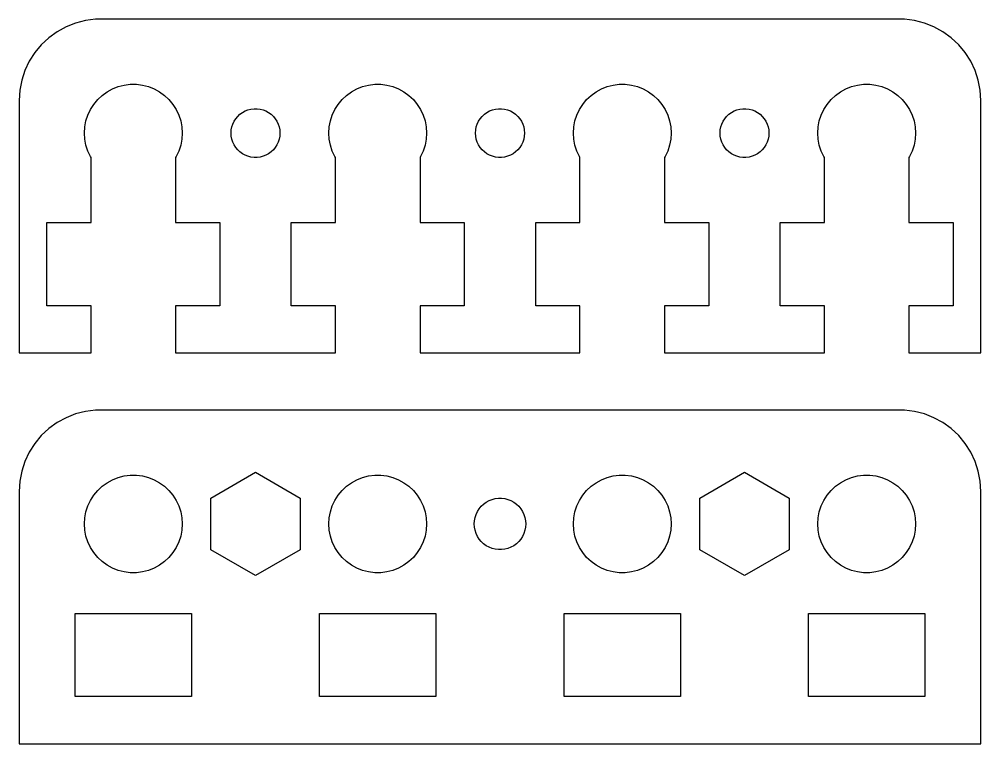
# Model space of a CAD drawing. Header units: metres. Extents: x -29.5 to 29.5, y 0 to 92.5.
# Drawn here: x -29.5 to 29.5, y 0 to 44.5 of the extents above; entities that cross this region are included whole.
import ezdxf

# ---------------------------------------------------------------- set-up
doc = ezdxf.new("R2010")
doc.units = ezdxf.units.M

msp = doc.modelspace()

# ---------------------------------------------------------------- linework, layer by layer
for p, q in [((-26.0451, 44.2553), (-26.6289, 44.0241)), ((-25.4369, 44.4114), (-26.0451, 44.2553)), ((-24.8139, 44.4901), (-25.4369, 44.4114)), ((24.8139, 44.4901), (-24.8139, 44.4901)), ((25.4369, 44.4114), (24.8139, 44.4901)), ((26.0451, 44.2553), (25.4369, 44.4114)), ((26.6289, 44.0241), (26.0451, 44.2553)), ((-27.1791, 43.7216), (-27.6871, 43.3526)), ((-26.6289, 44.0241), (-27.1791, 43.7216)), ((27.1791, 43.7216), (26.6289, 44.0241)), ((27.6871, 43.3526), (27.1791, 43.7216)), ((-27.6871, 43.3526), (-28.1448, 42.9227)), ((28.1448, 42.9227), (27.6871, 43.3526)), ((-28.1448, 42.9227), (-28.5451, 42.4389)), ((28.5451, 42.4389), (28.1448, 42.9227)), ((-28.8815, 41.9088), (-29.1489, 41.3406)), ((-28.5451, 42.4389), (-28.8815, 41.9088)), ((28.8815, 41.9088), (28.5451, 42.4389)), ((29.1489, 41.3406), (28.8815, 41.9088)), ((-29.1489, 41.3406), (-29.3429, 40.7434)), ((29.3429, 40.7434), (29.1489, 41.3406)), ((-29.3429, 40.7434), (-29.4606, 40.1267)), ((29.4606, 40.1267), (29.3429, 40.7434)), ((-29.4606, 40.1267), (-29.5, 39.5)), ((-24.1075, 40.033), (-23.7773, 40.2145)), ((-23.7773, 40.2145), (-23.427, 40.3532)), ((-23.427, 40.3532), (-23.0621, 40.4469)), ((-23.0621, 40.4469), (-22.6884, 40.4941)), ((-22.6884, 40.4941), (-22.3116, 40.4941)), ((-22.3116, 40.4941), (-21.9379, 40.4469)), ((-21.9379, 40.4469), (-21.5729, 40.3532)), ((-21.5729, 40.3532), (-21.2227, 40.2145)), ((-21.2227, 40.2145), (-20.8925, 40.033)), ((-9.10747, 40.033), (-8.77733, 40.2145)), ((-8.77733, 40.2145), (-8.42705, 40.3532)), ((-8.42705, 40.3532), (-8.06213, 40.4469)), ((-8.06213, 40.4469), (-7.68837, 40.4941)), ((-7.68837, 40.4941), (-7.31161, 40.4941)), ((-7.31161, 40.4941), (-6.93785, 40.4469)), ((-6.93785, 40.4469), (-6.57294, 40.3532)), ((-6.57294, 40.3532), (-6.22266, 40.2145)), ((-6.22266, 40.2145), (-5.89252, 40.033)), ((5.89252, 40.033), (6.22266, 40.2145)), ((6.22266, 40.2145), (6.57294, 40.3532)), ((6.57294, 40.3532), (6.93785, 40.4469)), ((6.93785, 40.4469), (7.31161, 40.4941)), ((7.31161, 40.4941), (7.68837, 40.4941)), ((7.68837, 40.4941), (8.06213, 40.4469)), ((8.06213, 40.4469), (8.42705, 40.3532)), ((8.42705, 40.3532), (8.77733, 40.2145)), ((8.77733, 40.2145), (9.10747, 40.033)), ((20.8925, 40.033), (21.2227, 40.2145)), ((21.2227, 40.2145), (21.5729, 40.3532)), ((21.5729, 40.3532), (21.9379, 40.4469)), ((21.9379, 40.4469), (22.3116, 40.4941)), ((22.3116, 40.4941), (22.6884, 40.4941)), ((22.6884, 40.4941), (23.0621, 40.4469)), ((23.0621, 40.4469), (23.427, 40.3532)), ((23.427, 40.3532), (23.7773, 40.2145)), ((23.7773, 40.2145), (24.1075, 40.033)), ((29.5, 39.5), (29.4606, 40.1267)), ((-24.927, 39.2634), (-24.6869, 39.5536)), ((-24.6869, 39.5536), (-24.4123, 39.8115)), ((-24.4123, 39.8115), (-24.1075, 40.033)), ((-20.8925, 40.033), (-20.5877, 39.8115)), ((-20.5877, 39.8115), (-20.3131, 39.5536)), ((-20.3131, 39.5536), (-20.0729, 39.2634)), ((-9.92705, 39.2634), (-9.6869, 39.5536)), ((-9.6869, 39.5536), (-9.41226, 39.8115)), ((-9.41226, 39.8115), (-9.10747, 40.033)), ((-5.89252, 40.033), (-5.58772, 39.8115)), ((-5.58772, 39.8115), (-5.31308, 39.5536)), ((-5.31308, 39.5536), (-5.07294, 39.2634)), ((5.07294, 39.2634), (5.31308, 39.5536)), ((5.31308, 39.5536), (5.58772, 39.8115)), ((5.58772, 39.8115), (5.89252, 40.033)), ((9.10747, 40.033), (9.41226, 39.8115)), ((9.41226, 39.8115), (9.6869, 39.5536)), ((9.6869, 39.5536), (9.92705, 39.2634)), ((20.0729, 39.2634), (20.3131, 39.5536)), ((20.3131, 39.5536), (20.5877, 39.8115)), ((20.5877, 39.8115), (20.8925, 40.033)), ((24.1075, 40.033), (24.4123, 39.8115)), ((24.4123, 39.8115), (24.6869, 39.5536)), ((24.6869, 39.5536), (24.927, 39.2634)), ((-29.5, 39.5), (-29.5, 24)), ((-25.2893, 38.6044), (-25.1289, 38.9453)), ((-25.1289, 38.9453), (-24.927, 39.2634)), ((-20.0729, 39.2634), (-19.8711, 38.9453)), ((-19.8711, 38.9453), (-19.7107, 38.6044)), ((-15.4635, 38.9266), (-15.2811, 38.9734)), ((-15.2811, 38.9734), (-15.0942, 38.997)), ((-15.0942, 38.997), (-14.9058, 38.997)), ((-14.9058, 38.997), (-14.7189, 38.9734)), ((-14.7189, 38.9734), (-14.5365, 38.9266)), ((-10.2893, 38.6044), (-10.1289, 38.9453)), ((-10.1289, 38.9453), (-9.92705, 39.2634)), ((-5.07294, 39.2634), (-4.87108, 38.9453)), ((-4.87108, 38.9453), (-4.71066, 38.6044)), ((-0.463516, 38.9266), (-0.281067, 38.9734)), ((-0.281067, 38.9734), (-0.094177, 38.997)), ((-0.094177, 38.997), (0.094177, 38.997)), ((0.094177, 38.997), (0.281067, 38.9734)), ((0.281067, 38.9734), (0.463516, 38.9266)), ((4.71066, 38.6044), (4.87108, 38.9453)), ((4.87108, 38.9453), (5.07294, 39.2634)), ((9.92705, 39.2634), (10.1289, 38.9453)), ((10.1289, 38.9453), (10.2893, 38.6044)), ((14.5365, 38.9266), (14.7189, 38.9734)), ((14.7189, 38.9734), (14.9058, 38.997)), ((14.9058, 38.997), (15.0942, 38.997)), ((15.0942, 38.997), (15.2811, 38.9734)), ((15.2811, 38.9734), (15.4635, 38.9266)), ((19.7107, 38.6044), (19.8711, 38.9453)), ((19.8711, 38.9453), (20.0729, 39.2634)), ((24.927, 39.2634), (25.1289, 38.9453)), ((25.1289, 38.9453), (25.2893, 38.6044)), ((29.5, 24), (29.5, 39.5)), ((-25.4057, 38.2461), (-25.2893, 38.6044)), ((-19.7107, 38.6044), (-19.5942, 38.2461)), ((-16.3145, 38.2226), (-16.2135, 38.3817)), ((-16.2135, 38.3817), (-16.0934, 38.5268)), ((-16.0934, 38.5268), (-15.9561, 38.6558)), ((-15.9561, 38.6558), (-15.8037, 38.7665)), ((-15.8037, 38.7665), (-15.6387, 38.8572)), ((-15.6387, 38.8572), (-15.4635, 38.9266)), ((-14.5365, 38.9266), (-14.3613, 38.8572)), ((-14.3613, 38.8572), (-14.1963, 38.7665)), ((-14.1963, 38.7665), (-14.0439, 38.6558)), ((-14.0439, 38.6558), (-13.9065, 38.5268)), ((-13.9065, 38.5268), (-13.7865, 38.3817)), ((-13.7865, 38.3817), (-13.6855, 38.2226)), ((-10.4057, 38.2461), (-10.2893, 38.6044)), ((-4.71066, 38.6044), (-4.59424, 38.2461)), ((-1.31445, 38.2226), (-1.21352, 38.3817)), ((-1.21352, 38.3817), (-1.09344, 38.5268)), ((-1.09344, 38.5268), (-0.956131, 38.6558)), ((-0.956131, 38.6558), (-0.803726, 38.7665)), ((-0.803726, 38.7665), (-0.638657, 38.8572)), ((-0.638657, 38.8572), (-0.463516, 38.9266)), ((0.463516, 38.9266), (0.638657, 38.8572)), ((0.638657, 38.8572), (0.803726, 38.7665)), ((0.803726, 38.7665), (0.956131, 38.6558)), ((0.956131, 38.6558), (1.09344, 38.5268)), ((1.09344, 38.5268), (1.21352, 38.3817)), ((1.21352, 38.3817), (1.31445, 38.2226)), ((4.59424, 38.2461), (4.71066, 38.6044)), ((10.2893, 38.6044), (10.4057, 38.2461)), ((13.6855, 38.2226), (13.7865, 38.3817)), ((13.7865, 38.3817), (13.9065, 38.5268)), ((13.9065, 38.5268), (14.0439, 38.6558)), ((14.0439, 38.6558), (14.1963, 38.7665)), ((14.1963, 38.7665), (14.3613, 38.8572)), ((14.3613, 38.8572), (14.5365, 38.9266)), ((15.4635, 38.9266), (15.6387, 38.8572)), ((15.6387, 38.8572), (15.8037, 38.7665)), ((15.8037, 38.7665), (15.9561, 38.6558)), ((15.9561, 38.6558), (16.0934, 38.5268)), ((16.0934, 38.5268), (16.2135, 38.3817)), ((16.2135, 38.3817), (16.3145, 38.2226)), ((19.5942, 38.2461), (19.7107, 38.6044)), ((25.2893, 38.6044), (25.4057, 38.2461)), ((-25.5, 37.5), (-25.4763, 37.876)), ((-25.4763, 37.876), (-25.4057, 38.2461)), ((-19.5942, 38.2461), (-19.5237, 37.876)), ((-19.5237, 37.876), (-19.5, 37.5)), ((-16.4882, 37.688), (-16.4529, 37.873)), ((-16.4529, 37.873), (-16.3947, 38.0522)), ((-16.3947, 38.0522), (-16.3145, 38.2226)), ((-13.6855, 38.2226), (-13.6053, 38.0522)), ((-13.6053, 38.0522), (-13.5471, 37.873)), ((-13.5471, 37.873), (-13.5118, 37.688)), ((-10.5, 37.5), (-10.4763, 37.876)), ((-10.4763, 37.876), (-10.4057, 38.2461)), ((-4.59424, 38.2461), (-4.52365, 37.876)), ((-4.52365, 37.876), (-4.5, 37.5)), ((-1.48816, 37.688), (-1.45287, 37.873)), ((-1.45287, 37.873), (-1.39465, 38.0522)), ((-1.39465, 38.0522), (-1.31445, 38.2226)), ((1.31445, 38.2226), (1.39465, 38.0522)), ((1.39465, 38.0522), (1.45287, 37.873)), ((1.45287, 37.873), (1.48816, 37.688)), ((4.5, 37.5), (4.52365, 37.876)), ((4.52365, 37.876), (4.59424, 38.2461)), ((10.4057, 38.2461), (10.4763, 37.876)), ((10.4763, 37.876), (10.5, 37.5)), ((13.5118, 37.688), (13.5471, 37.873)), ((13.5471, 37.873), (13.6053, 38.0522)), ((13.6053, 38.0522), (13.6855, 38.2226)), ((16.3145, 38.2226), (16.3947, 38.0522)), ((16.3947, 38.0522), (16.4529, 37.873)), ((16.4529, 37.873), (16.4882, 37.688)), ((19.5, 37.5), (19.5237, 37.876)), ((19.5237, 37.876), (19.5942, 38.2461)), ((25.4057, 38.2461), (25.4763, 37.876)), ((25.4763, 37.876), (25.5, 37.5)), ((-25.4763, 37.124), (-25.5, 37.5)), ((-19.5, 37.5), (-19.5237, 37.124)), ((-16.5, 37.5), (-16.4882, 37.688)), ((-16.4882, 37.312), (-16.5, 37.5)), ((-16.4529, 37.127), (-16.4882, 37.312)), ((-13.5118, 37.312), (-13.5471, 37.127)), ((-13.5118, 37.688), (-13.5, 37.5)), ((-13.5, 37.5), (-13.5118, 37.312)), ((-10.4763, 37.124), (-10.5, 37.5)), ((-4.5, 37.5), (-4.52365, 37.124)), ((-1.5, 37.5), (-1.48816, 37.688)), ((-1.48816, 37.312), (-1.5, 37.5)), ((-1.45287, 37.127), (-1.48816, 37.312)), ((1.48816, 37.312), (1.45287, 37.127)), ((1.48816, 37.688), (1.5, 37.5)), ((1.5, 37.5), (1.48816, 37.312)), ((4.52365, 37.124), (4.5, 37.5)), ((10.5, 37.5), (10.4763, 37.124)), ((13.5, 37.5), (13.5118, 37.688)), ((13.5118, 37.312), (13.5, 37.5)), ((13.5471, 37.127), (13.5118, 37.312)), ((16.4882, 37.312), (16.4529, 37.127)), ((16.4882, 37.688), (16.5, 37.5)), ((16.5, 37.5), (16.4882, 37.312)), ((19.5237, 37.124), (19.5, 37.5)), ((25.5, 37.5), (25.4763, 37.124)), ((-25.4057, 36.7539), (-25.4763, 37.124)), ((-25.2893, 36.3956), (-25.4057, 36.7539)), ((-19.5942, 36.7539), (-19.7107, 36.3956)), ((-19.5237, 37.124), (-19.5942, 36.7539)), ((-16.3947, 36.9478), (-16.4529, 37.127)), ((-16.3145, 36.7774), (-16.3947, 36.9478)), ((-16.2135, 36.6183), (-16.3145, 36.7774)), ((-16.0934, 36.4732), (-16.2135, 36.6183)), ((-13.7865, 36.6183), (-13.9065, 36.4732)), ((-13.6855, 36.7774), (-13.7865, 36.6183)), ((-13.6053, 36.9478), (-13.6855, 36.7774)), ((-13.5471, 37.127), (-13.6053, 36.9478)), ((-10.4057, 36.7539), (-10.4763, 37.124)), ((-10.2893, 36.3956), (-10.4057, 36.7539)), ((-4.59424, 36.7539), (-4.71066, 36.3956)), ((-4.52365, 37.124), (-4.59424, 36.7539)), ((-1.39465, 36.9478), (-1.45287, 37.127)), ((-1.31445, 36.7774), (-1.39465, 36.9478)), ((-1.21352, 36.6183), (-1.31445, 36.7774)), ((-1.09344, 36.4732), (-1.21352, 36.6183)), ((1.21352, 36.6183), (1.09344, 36.4732)), ((1.31445, 36.7774), (1.21352, 36.6183)), ((1.39465, 36.9478), (1.31445, 36.7774)), ((1.45287, 37.127), (1.39465, 36.9478)), ((4.59424, 36.7539), (4.52365, 37.124)), ((4.71066, 36.3956), (4.59424, 36.7539)), ((10.4057, 36.7539), (10.2893, 36.3956)), ((10.4763, 37.124), (10.4057, 36.7539)), ((13.6053, 36.9478), (13.5471, 37.127)), ((13.6855, 36.7774), (13.6053, 36.9478)), ((13.7865, 36.6183), (13.6855, 36.7774)), ((13.9065, 36.4732), (13.7865, 36.6183)), ((16.2135, 36.6183), (16.0934, 36.4732)), ((16.3145, 36.7774), (16.2135, 36.6183)), ((16.3947, 36.9478), (16.3145, 36.7774)), ((16.4529, 37.127), (16.3947, 36.9478)), ((19.5942, 36.7539), (19.5237, 37.124)), ((19.7107, 36.3956), (19.5942, 36.7539)), ((25.4057, 36.7539), (25.2893, 36.3956)), ((25.4763, 37.124), (25.4057, 36.7539)), ((-25.1289, 36.0547), (-25.2893, 36.3956)), ((-25.0942, 36), (-25.1289, 36.0547)), ((-25.0942, 32), (-25.0942, 36)), ((-19.8711, 36.0547), (-19.9058, 36)), ((-19.9058, 36), (-19.9058, 32)), ((-19.7107, 36.3956), (-19.8711, 36.0547)), ((-15.9561, 36.3442), (-16.0934, 36.4732)), ((-15.8037, 36.2335), (-15.9561, 36.3442)), ((-15.6387, 36.1427), (-15.8037, 36.2335)), ((-15.4635, 36.0734), (-15.6387, 36.1427)), ((-15.2811, 36.0266), (-15.4635, 36.0734)), ((-15.0942, 36.0029), (-15.2811, 36.0266)), ((-14.9058, 36.0029), (-15.0942, 36.0029)), ((-14.7189, 36.0266), (-14.9058, 36.0029)), ((-14.5365, 36.0734), (-14.7189, 36.0266)), ((-14.3613, 36.1427), (-14.5365, 36.0734)), ((-14.1963, 36.2335), (-14.3613, 36.1427)), ((-14.0439, 36.3442), (-14.1963, 36.2335)), ((-13.9065, 36.4732), (-14.0439, 36.3442)), ((-10.1289, 36.0547), (-10.2893, 36.3956)), ((-10.0942, 36), (-10.1289, 36.0547)), ((-10.0942, 32), (-10.0942, 36)), ((-4.87108, 36.0547), (-4.90581, 36)), ((-4.90581, 36), (-4.90581, 32)), ((-4.71066, 36.3956), (-4.87108, 36.0547)), ((-0.956131, 36.3442), (-1.09344, 36.4732)), ((-0.803726, 36.2335), (-0.956131, 36.3442)), ((-0.638657, 36.1427), (-0.803726, 36.2335)), ((-0.463516, 36.0734), (-0.638657, 36.1427)), ((-0.281067, 36.0266), (-0.463516, 36.0734)), ((-0.094177, 36.0029), (-0.281067, 36.0266)), ((0.094177, 36.0029), (-0.094177, 36.0029)), ((0.281067, 36.0266), (0.094177, 36.0029)), ((0.463516, 36.0734), (0.281067, 36.0266)), ((0.638657, 36.1427), (0.463516, 36.0734)), ((0.803726, 36.2335), (0.638657, 36.1427)), ((0.956131, 36.3442), (0.803726, 36.2335)), ((1.09344, 36.4732), (0.956131, 36.3442)), ((4.87108, 36.0547), (4.71066, 36.3956)), ((4.90581, 36), (4.87108, 36.0547)), ((4.90581, 32), (4.90581, 36)), ((10.1289, 36.0547), (10.0942, 36)), ((10.0942, 36), (10.0942, 32)), ((10.2893, 36.3956), (10.1289, 36.0547)), ((14.0439, 36.3442), (13.9065, 36.4732)), ((14.1963, 36.2335), (14.0439, 36.3442)), ((14.3613, 36.1427), (14.1963, 36.2335)), ((14.5365, 36.0734), (14.3613, 36.1427)), ((14.7189, 36.0266), (14.5365, 36.0734)), ((14.9058, 36.0029), (14.7189, 36.0266)), ((15.0942, 36.0029), (14.9058, 36.0029)), ((15.2811, 36.0266), (15.0942, 36.0029)), ((15.4635, 36.0734), (15.2811, 36.0266)), ((15.6387, 36.1427), (15.4635, 36.0734)), ((15.8037, 36.2335), (15.6387, 36.1427)), ((15.9561, 36.3442), (15.8037, 36.2335)), ((16.0934, 36.4732), (15.9561, 36.3442)), ((19.8711, 36.0547), (19.7107, 36.3956)), ((19.9058, 36), (19.8711, 36.0547)), ((19.9058, 32), (19.9058, 36)), ((25.1289, 36.0547), (25.0942, 36)), ((25.0942, 36), (25.0942, 32)), ((25.2893, 36.3956), (25.1289, 36.0547)), ((-27.804, 26.9), (-27.804, 32)), ((-27.804, 32), (-25.0942, 32)), ((-19.9058, 32), (-17.196, 32)), ((-17.196, 32), (-17.196, 26.9)), ((-12.804, 26.9), (-12.804, 32)), ((-12.804, 32), (-10.0942, 32)), ((-4.90581, 32), (-2.19603, 32)), ((-2.19603, 32), (-2.19603, 26.9)), ((2.19603, 26.9), (2.19603, 32)), ((2.19603, 32), (4.90581, 32)), ((10.0942, 32), (12.804, 32)), ((12.804, 32), (12.804, 26.9)), ((17.196, 26.9), (17.196, 32)), ((17.196, 32), (19.9058, 32)), ((25.0942, 32), (27.804, 32)), ((27.804, 32), (27.804, 26.9)), ((-25.0942, 26.9), (-27.804, 26.9)), ((-25.0942, 24), (-25.0942, 26.9)), ((-17.196, 26.9), (-19.9058, 26.9)), ((-19.9058, 26.9), (-19.9058, 24)), ((-10.0942, 26.9), (-12.804, 26.9)), ((-10.0942, 24), (-10.0942, 26.9)), ((-2.19603, 26.9), (-4.90581, 26.9)), ((-4.90581, 26.9), (-4.90581, 24)), ((4.90581, 26.9), (2.19603, 26.9)), ((4.90581, 24), (4.90581, 26.9)), ((12.804, 26.9), (10.0942, 26.9)), ((10.0942, 26.9), (10.0942, 24)), ((19.9058, 26.9), (17.196, 26.9)), ((19.9058, 24), (19.9058, 26.9)), ((27.804, 26.9), (25.0942, 26.9)), ((25.0942, 26.9), (25.0942, 24)), ((-29.5, 24), (-25.0942, 24)), ((-19.9058, 24), (-10.0942, 24)), ((-4.90581, 24), (4.90581, 24)), ((10.0942, 24), (19.9058, 24)), ((25.0942, 24), (29.5, 24)), ((-26.0451, 20.2553), (-26.6289, 20.0241)), ((-25.4369, 20.4114), (-26.0451, 20.2553)), ((-24.8139, 20.4901), (-25.4369, 20.4114)), ((24.8139, 20.4901), (-24.8139, 20.4901)), ((25.4369, 20.4114), (24.8139, 20.4901)), ((26.0451, 20.2553), (25.4369, 20.4114)), ((26.6289, 20.0241), (26.0451, 20.2553)), ((-27.1791, 19.7216), (-27.6871, 19.3526)), ((-26.6289, 20.0241), (-27.1791, 19.7216)), ((27.1791, 19.7216), (26.6289, 20.0241)), ((27.6871, 19.3526), (27.1791, 19.7216)), ((-28.1448, 18.9227), (-28.5451, 18.4389)), ((-27.6871, 19.3526), (-28.1448, 18.9227)), ((28.1448, 18.9227), (27.6871, 19.3526)), ((28.5451, 18.4389), (28.1448, 18.9227)), ((-28.5451, 18.4389), (-28.8815, 17.9088)), ((28.8815, 17.9088), (28.5451, 18.4389)), ((-28.8815, 17.9088), (-29.1489, 17.3406)), ((29.1489, 17.3406), (28.8815, 17.9088)), ((-29.1489, 17.3406), (-29.3429, 16.7434)), ((29.3429, 16.7434), (29.1489, 17.3406)), ((-29.3429, 16.7434), (-29.4606, 16.1267)), ((-17.7483, 15.0867), (-15, 16.6735)), ((-15, 16.6735), (-12.2517, 15.0867)), ((12.2517, 15.0867), (15, 16.6735)), ((15, 16.6735), (17.7483, 15.0867)), ((29.4606, 16.1267), (29.3429, 16.7434)), ((-29.4606, 16.1267), (-29.5, 15.5)), ((-24.4123, 15.8115), (-24.1075, 16.033)), ((-24.1075, 16.033), (-23.7773, 16.2145)), ((-23.7773, 16.2145), (-23.427, 16.3532)), ((-23.427, 16.3532), (-23.0621, 16.4469)), ((-23.0621, 16.4469), (-22.6884, 16.4941)), ((-22.6884, 16.4941), (-22.3116, 16.4941)), ((-22.3116, 16.4941), (-21.9379, 16.4469)), ((-21.9379, 16.4469), (-21.5729, 16.3532)), ((-21.5729, 16.3532), (-21.2227, 16.2145)), ((-21.2227, 16.2145), (-20.8925, 16.033)), ((-20.8925, 16.033), (-20.5877, 15.8115)), ((-9.41226, 15.8115), (-9.10747, 16.033)), ((-9.10747, 16.033), (-8.77733, 16.2145)), ((-8.77733, 16.2145), (-8.42705, 16.3532)), ((-8.42705, 16.3532), (-8.06213, 16.4469)), ((-8.06213, 16.4469), (-7.68837, 16.4941)), ((-7.68837, 16.4941), (-7.31161, 16.4941)), ((-7.31161, 16.4941), (-6.93785, 16.4469)), ((-6.93785, 16.4469), (-6.57294, 16.3532)), ((-6.57294, 16.3532), (-6.22266, 16.2145)), ((-6.22266, 16.2145), (-5.89252, 16.033)), ((-5.89252, 16.033), (-5.58772, 15.8115)), ((5.58772, 15.8115), (5.89252, 16.033)), ((5.89252, 16.033), (6.22266, 16.2145)), ((6.22266, 16.2145), (6.57294, 16.3532)), ((6.57294, 16.3532), (6.93785, 16.4469)), ((6.93785, 16.4469), (7.31161, 16.4941)), ((7.31161, 16.4941), (7.68837, 16.4941)), ((7.68837, 16.4941), (8.06213, 16.4469)), ((8.06213, 16.4469), (8.42705, 16.3532)), ((8.42705, 16.3532), (8.77733, 16.2145)), ((8.77733, 16.2145), (9.10747, 16.033)), ((9.10747, 16.033), (9.41226, 15.8115)), ((20.5877, 15.8115), (20.8925, 16.033)), ((20.8925, 16.033), (21.2227, 16.2145)), ((21.2227, 16.2145), (21.5729, 16.3532)), ((21.5729, 16.3532), (21.9379, 16.4469)), ((21.9379, 16.4469), (22.3116, 16.4941)), ((22.3116, 16.4941), (22.6884, 16.4941)), ((22.6884, 16.4941), (23.0621, 16.4469)), ((23.0621, 16.4469), (23.427, 16.3532)), ((23.427, 16.3532), (23.7773, 16.2145)), ((23.7773, 16.2145), (24.1075, 16.033)), ((24.1075, 16.033), (24.4123, 15.8115)), ((29.5, 15.5), (29.4606, 16.1267)), ((-29.5, 15.5), (-29.5, 0)), ((-24.927, 15.2634), (-24.6869, 15.5536)), ((-24.6869, 15.5536), (-24.4123, 15.8115)), ((-20.5877, 15.8115), (-20.3131, 15.5536)), ((-20.3131, 15.5536), (-20.0729, 15.2634)), ((-9.92705, 15.2634), (-9.6869, 15.5536)), ((-9.6869, 15.5536), (-9.41226, 15.8115)), ((-5.58772, 15.8115), (-5.31308, 15.5536)), ((-5.31308, 15.5536), (-5.07294, 15.2634)), ((5.07294, 15.2634), (5.31308, 15.5536)), ((5.31308, 15.5536), (5.58772, 15.8115)), ((9.41226, 15.8115), (9.6869, 15.5536)), ((9.6869, 15.5536), (9.92705, 15.2634)), ((20.0729, 15.2634), (20.3131, 15.5536)), ((20.3131, 15.5536), (20.5877, 15.8115)), ((24.4123, 15.8115), (24.6869, 15.5536)), ((24.6869, 15.5536), (24.927, 15.2634)), ((29.5, 0), (29.5, 15.5)), ((-25.2893, 14.6044), (-25.1289, 14.9453)), ((-25.1289, 14.9453), (-24.927, 15.2634)), ((-20.0729, 15.2634), (-19.8711, 14.9453)), ((-19.8711, 14.9453), (-19.7107, 14.6044)), ((-17.7483, 11.9133), (-17.7483, 15.0867)), ((-12.2517, 15.0867), (-12.2517, 11.9133)), ((-10.2893, 14.6044), (-10.1289, 14.9453)), ((-10.1289, 14.9453), (-9.92705, 15.2634)), ((-5.07294, 15.2634), (-4.87108, 14.9453)), ((-4.87108, 14.9453), (-4.71066, 14.6044)), ((-1.00862, 14.7192), (-0.847855, 14.836)), ((-0.847855, 14.836), (-0.673721, 14.9317)), ((-0.673721, 14.9317), (-0.488968, 15.0049)), ((-0.488968, 15.0049), (-0.296494, 15.0543)), ((-0.296494, 15.0543), (-0.09935, 15.0792)), ((-0.09935, 15.0792), (0.09935, 15.0792)), ((0.09935, 15.0792), (0.296494, 15.0543)), ((0.296494, 15.0543), (0.488968, 15.0049)), ((0.488968, 15.0049), (0.673721, 14.9317)), ((0.673721, 14.9317), (0.847855, 14.836)), ((0.847855, 14.836), (1.00862, 14.7192)), ((4.71066, 14.6044), (4.87108, 14.9453)), ((4.87108, 14.9453), (5.07294, 15.2634)), ((9.92705, 15.2634), (10.1289, 14.9453)), ((10.1289, 14.9453), (10.2893, 14.6044)), ((12.2517, 11.9133), (12.2517, 15.0867)), ((17.7483, 15.0867), (17.7483, 11.9133)), ((19.7107, 14.6044), (19.8711, 14.9453)), ((19.8711, 14.9453), (20.0729, 15.2634)), ((24.927, 15.2634), (25.1289, 14.9453)), ((25.1289, 14.9453), (25.2893, 14.6044)), ((-25.4763, 13.876), (-25.4057, 14.2461)), ((-25.4057, 14.2461), (-25.2893, 14.6044)), ((-19.7107, 14.6044), (-19.5942, 14.2461)), ((-19.5942, 14.2461), (-19.5237, 13.876)), ((-10.4763, 13.876), (-10.4057, 14.2461)), ((-10.4057, 14.2461), (-10.2893, 14.6044)), ((-4.71066, 14.6044), (-4.59424, 14.2461)), ((-4.59424, 14.2461), (-4.52365, 13.876)), ((-1.47122, 14.0825), (-1.38661, 14.2623)), ((-1.38661, 14.2623), (-1.28014, 14.4301)), ((-1.28014, 14.4301), (-1.15347, 14.5832)), ((-1.15347, 14.5832), (-1.00862, 14.7192)), ((1.00862, 14.7192), (1.15347, 14.5832)), ((1.15347, 14.5832), (1.28014, 14.4301)), ((1.28014, 14.4301), (1.38661, 14.2623)), ((1.38661, 14.2623), (1.47122, 14.0825)), ((4.52365, 13.876), (4.59424, 14.2461)), ((4.59424, 14.2461), (4.71066, 14.6044)), ((10.2893, 14.6044), (10.4057, 14.2461)), ((10.4057, 14.2461), (10.4763, 13.876)), ((19.5237, 13.876), (19.5942, 14.2461)), ((19.5942, 14.2461), (19.7107, 14.6044)), ((25.2893, 14.6044), (25.4057, 14.2461)), ((25.4057, 14.2461), (25.4763, 13.876)), ((-25.5, 13.5), (-25.4763, 13.876)), ((-19.5237, 13.876), (-19.5, 13.5)), ((-10.5, 13.5), (-10.4763, 13.876)), ((-4.52365, 13.876), (-4.5, 13.5)), ((-1.58235, 13.5), (-1.56987, 13.6983)), ((-1.56987, 13.6983), (-1.53264, 13.8935)), ((-1.53264, 13.8935), (-1.47122, 14.0825)), ((1.47122, 14.0825), (1.53264, 13.8935)), ((1.53264, 13.8935), (1.56987, 13.6983)), ((1.56987, 13.6983), (1.58235, 13.5)), ((4.5, 13.5), (4.52365, 13.876)), ((10.4763, 13.876), (10.5, 13.5)), ((19.5, 13.5), (19.5237, 13.876)), ((25.4763, 13.876), (25.5, 13.5)), ((-25.4763, 13.124), (-25.5, 13.5)), ((-25.4057, 12.7539), (-25.4763, 13.124)), ((-19.5237, 13.124), (-19.5942, 12.7539)), ((-19.5, 13.5), (-19.5237, 13.124)), ((-10.4763, 13.124), (-10.5, 13.5)), ((-10.4057, 12.7539), (-10.4763, 13.124)), ((-4.52365, 13.124), (-4.59424, 12.7539)), ((-4.5, 13.5), (-4.52365, 13.124)), ((-1.56987, 13.3017), (-1.58235, 13.5)), ((-1.53264, 13.1065), (-1.56987, 13.3017)), ((-1.47122, 12.9175), (-1.53264, 13.1065)), ((1.53264, 13.1065), (1.47122, 12.9175)), ((1.56987, 13.3017), (1.53264, 13.1065)), ((1.58235, 13.5), (1.56987, 13.3017)), ((4.52365, 13.124), (4.5, 13.5)), ((4.59424, 12.7539), (4.52365, 13.124)), ((10.4763, 13.124), (10.4057, 12.7539)), ((10.5, 13.5), (10.4763, 13.124)), ((19.5237, 13.124), (19.5, 13.5)), ((19.5942, 12.7539), (19.5237, 13.124)), ((25.4763, 13.124), (25.4057, 12.7539)), ((25.5, 13.5), (25.4763, 13.124)), ((-25.2893, 12.3956), (-25.4057, 12.7539)), ((-25.1289, 12.0547), (-25.2893, 12.3956)), ((-19.7107, 12.3956), (-19.8711, 12.0547)), ((-19.5942, 12.7539), (-19.7107, 12.3956)), ((-10.2893, 12.3956), (-10.4057, 12.7539)), ((-10.1289, 12.0547), (-10.2893, 12.3956)), ((-4.71066, 12.3956), (-4.87108, 12.0547)), ((-4.59424, 12.7539), (-4.71066, 12.3956)), ((-1.38661, 12.7377), (-1.47122, 12.9175)), ((-1.28014, 12.5699), (-1.38661, 12.7377)), ((-1.15347, 12.4168), (-1.28014, 12.5699)), ((-1.00862, 12.2808), (-1.15347, 12.4168)), ((1.15347, 12.4168), (1.00862, 12.2808)), ((1.28014, 12.5699), (1.15347, 12.4168)), ((1.38661, 12.7377), (1.28014, 12.5699)), ((1.47122, 12.9175), (1.38661, 12.7377)), ((4.71066, 12.3956), (4.59424, 12.7539)), ((4.87108, 12.0547), (4.71066, 12.3956)), ((10.2893, 12.3956), (10.1289, 12.0547)), ((10.4057, 12.7539), (10.2893, 12.3956)), ((19.7107, 12.3956), (19.5942, 12.7539)), ((19.8711, 12.0547), (19.7107, 12.3956)), ((25.2893, 12.3956), (25.1289, 12.0547)), ((25.4057, 12.7539), (25.2893, 12.3956)), ((-24.927, 11.7366), (-25.1289, 12.0547)), ((-19.8711, 12.0547), (-20.0729, 11.7366)), ((-15, 10.3265), (-17.7483, 11.9133)), ((-12.2517, 11.9133), (-15, 10.3265)), ((-9.92705, 11.7366), (-10.1289, 12.0547)), ((-4.87108, 12.0547), (-5.07294, 11.7366)), ((-0.847855, 12.164), (-1.00862, 12.2808)), ((-0.673721, 12.0682), (-0.847855, 12.164)), ((-0.488968, 11.9951), (-0.673721, 12.0682)), ((-0.296494, 11.9457), (-0.488968, 11.9951)), ((-0.09935, 11.9208), (-0.296494, 11.9457)), ((0.09935, 11.9208), (-0.09935, 11.9208)), ((0.296494, 11.9457), (0.09935, 11.9208)), ((0.488968, 11.9951), (0.296494, 11.9457)), ((0.673721, 12.0682), (0.488968, 11.9951)), ((0.847855, 12.164), (0.673721, 12.0682)), ((1.00862, 12.2808), (0.847855, 12.164)), ((5.07294, 11.7366), (4.87108, 12.0547)), ((10.1289, 12.0547), (9.92705, 11.7366)), ((15, 10.3265), (12.2517, 11.9133)), ((17.7483, 11.9133), (15, 10.3265)), ((20.0729, 11.7366), (19.8711, 12.0547)), ((25.1289, 12.0547), (24.927, 11.7366)), ((-24.6869, 11.4464), (-24.927, 11.7366)), ((-24.4123, 11.1884), (-24.6869, 11.4464)), ((-20.3131, 11.4464), (-20.5877, 11.1884)), ((-20.0729, 11.7366), (-20.3131, 11.4464)), ((-9.6869, 11.4464), (-9.92705, 11.7366)), ((-9.41226, 11.1884), (-9.6869, 11.4464)), ((-5.31308, 11.4464), (-5.58772, 11.1884)), ((-5.07294, 11.7366), (-5.31308, 11.4464)), ((5.31308, 11.4464), (5.07294, 11.7366)), ((5.58772, 11.1884), (5.31308, 11.4464)), ((9.6869, 11.4464), (9.41226, 11.1884)), ((9.92705, 11.7366), (9.6869, 11.4464)), ((20.3131, 11.4464), (20.0729, 11.7366)), ((20.5877, 11.1884), (20.3131, 11.4464)), ((24.6869, 11.4464), (24.4123, 11.1884)), ((24.927, 11.7366), (24.6869, 11.4464)), ((-24.1075, 10.967), (-24.4123, 11.1884)), ((-23.7773, 10.7855), (-24.1075, 10.967)), ((-23.427, 10.6468), (-23.7773, 10.7855)), ((-23.0621, 10.5531), (-23.427, 10.6468)), ((-21.5729, 10.6468), (-21.9379, 10.5531)), ((-21.2227, 10.7855), (-21.5729, 10.6468)), ((-20.8925, 10.967), (-21.2227, 10.7855)), ((-20.5877, 11.1884), (-20.8925, 10.967)), ((-9.10747, 10.967), (-9.41226, 11.1884)), ((-8.77733, 10.7855), (-9.10747, 10.967)), ((-8.42705, 10.6468), (-8.77733, 10.7855)), ((-8.06213, 10.5531), (-8.42705, 10.6468)), ((-6.57294, 10.6468), (-6.93785, 10.5531)), ((-6.22266, 10.7855), (-6.57294, 10.6468)), ((-5.89252, 10.967), (-6.22266, 10.7855)), ((-5.58772, 11.1884), (-5.89252, 10.967)), ((5.89252, 10.967), (5.58772, 11.1884)), ((6.22266, 10.7855), (5.89252, 10.967)), ((6.57294, 10.6468), (6.22266, 10.7855)), ((6.93785, 10.5531), (6.57294, 10.6468)), ((8.42705, 10.6468), (8.06213, 10.5531)), ((8.77733, 10.7855), (8.42705, 10.6468)), ((9.10747, 10.967), (8.77733, 10.7855)), ((9.41226, 11.1884), (9.10747, 10.967)), ((20.8925, 10.967), (20.5877, 11.1884)), ((21.2227, 10.7855), (20.8925, 10.967)), ((21.5729, 10.6468), (21.2227, 10.7855)), ((21.9379, 10.5531), (21.5729, 10.6468)), ((23.427, 10.6468), (23.0621, 10.5531)), ((23.7773, 10.7855), (23.427, 10.6468)), ((24.1075, 10.967), (23.7773, 10.7855)), ((24.4123, 11.1884), (24.1075, 10.967)), ((-22.6884, 10.5059), (-23.0621, 10.5531)), ((-22.3116, 10.5059), (-22.6884, 10.5059)), ((-21.9379, 10.5531), (-22.3116, 10.5059)), ((-7.68837, 10.5059), (-8.06213, 10.5531)), ((-7.31161, 10.5059), (-7.68837, 10.5059)), ((-6.93785, 10.5531), (-7.31161, 10.5059)), ((7.31161, 10.5059), (6.93785, 10.5531)), ((7.68837, 10.5059), (7.31161, 10.5059)), ((8.06213, 10.5531), (7.68837, 10.5059)), ((22.3116, 10.5059), (21.9379, 10.5531)), ((22.6884, 10.5059), (22.3116, 10.5059)), ((23.0621, 10.5531), (22.6884, 10.5059)), ((-26.0719, 2.89999), (-26.0719, 8)), ((-26.0719, 8), (-18.9281, 8)), ((-18.9281, 8), (-18.9281, 2.89999)), ((-11.0719, 2.89999), (-11.0719, 8)), ((-11.0719, 8), (-3.92809, 8)), ((-3.92809, 8), (-3.92809, 2.89999)), ((3.92809, 2.89999), (3.92809, 8)), ((3.92809, 8), (11.0719, 8)), ((11.0719, 8), (11.0719, 2.89999)), ((18.9281, 2.89999), (18.9281, 8)), ((18.9281, 8), (26.0719, 8)), ((26.0719, 8), (26.0719, 2.89999)), ((-18.9281, 2.89999), (-26.0719, 2.89999)), ((-3.92809, 2.89999), (-11.0719, 2.89999)), ((11.0719, 2.89999), (3.92809, 2.89999)), ((26.0719, 2.89999), (18.9281, 2.89999)), ((-29.5, 0), (29.5, 0))]:
    msp.add_line(p, q)

doc.saveas('drawing.dxf')
